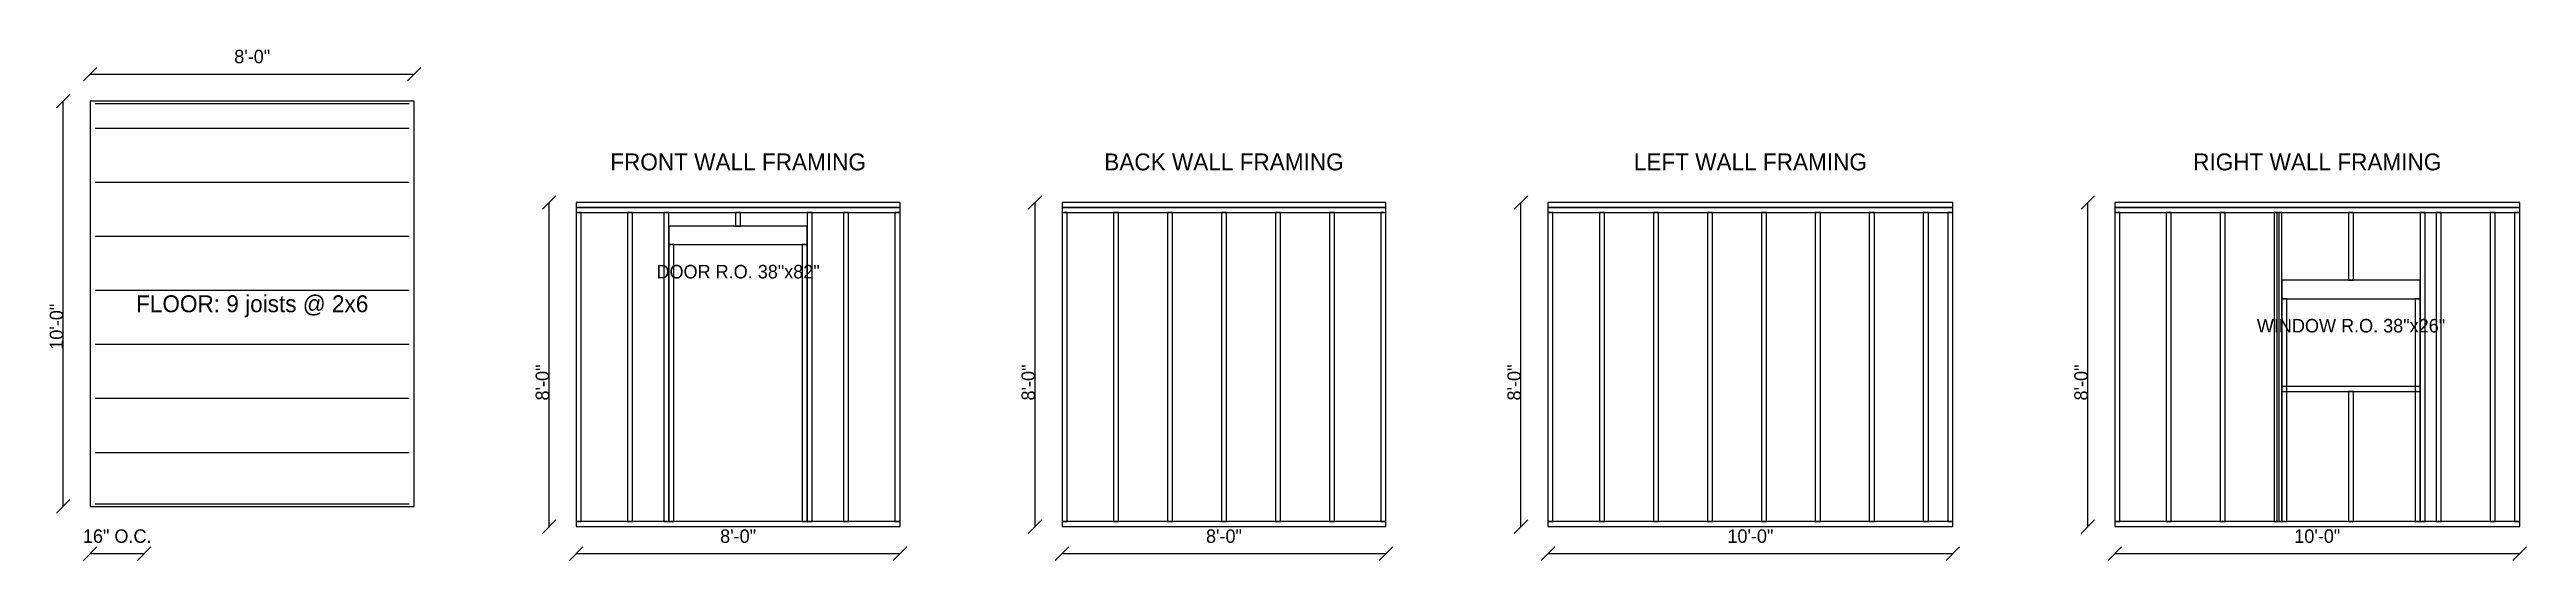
# Model space of a CAD drawing. Header units: metres. Extents: x -2 to 732, y 0 to 151.
import ezdxf
from ezdxf.enums import TextEntityAlignment as Align

# ---------------------------------------------------------------- set-up
doc = ezdxf.new("R2010")
doc.units = ezdxf.units.M
for name, color, linetype in [('DIM', 3, 'Continuous'), ('FRAMING', 7, 'Continuous'), ('OPENING', 1, 'Continuous'), ('PLATE', 5, 'Continuous'), ('TEXT', 2, 'Continuous')]:
    doc.layers.add(name, color=color, linetype=linetype)

msp = doc.modelspace()

# ---------------------------------------------------------------- linework, layer by layer
at = {"layer": 'DIM'}
for p, q in [((8, 142), (12, 146)), ((10, 144), (106, 144)), ((104, 142), (108, 146)), ((0, 134), (4, 138)), ((2, 16), (2, 136)), ((144, 104), (148, 108)), ((146, 10), (146, 106)), ((288, 104), (292, 108)), ((290, 10), (290, 106)), ((432, 104), (436, 108)), ((434, 10), (434, 106)), ((600, 104), (604, 108)), ((602, 10), (602, 106)), ((0, 14), (4, 18)), ((144, 8), (148, 12)), ((288, 8), (292, 12)), ((432, 8), (436, 12)), ((600, 8), (604, 12)), ((8, 0), (12, 4)), ((10, 2), (26, 2)), ((24, 0), (28, 4)), ((152, 0), (156, 4)), ((154, 2), (250, 2)), ((248, 0), (252, 4)), ((296, 0), (300, 4)), ((298, 2), (394, 2)), ((392, 0), (396, 4)), ((440, 0), (444, 4)), ((442, 2), (562, 2)), ((560, 0), (564, 4)), ((608, 0), (612, 4)), ((610, 2), (730, 2)), ((728, 0), (732, 4))]:
    msp.add_line(p, q, dxfattribs=at)
at = {"layer": 'FRAMING'}
for p, q in [((11.5, 135.25), (104.5, 135.25)), ((11.5, 128), (104.5, 128)), ((11.5, 112), (104.5, 112)), ((155.5, 103), (154, 103)), ((154, 103), (154, 11.5)), ((155.5, 11.5), (155.5, 103)), ((170.75, 103), (169.25, 103)), ((169.25, 103), (169.25, 11.5)), ((170.75, 11.5), (170.75, 103)), ((234.75, 103), (233.25, 103)), ((233.25, 103), (233.25, 11.5)), ((234.75, 11.5), (234.75, 103)), ((250, 103), (248.5, 103)), ((248.5, 103), (248.5, 11.5)), ((250, 11.5), (250, 103)), ((299.5, 103), (298, 103)), ((298, 103), (298, 11.5)), ((299.5, 11.5), (299.5, 103)), ((314.75, 103), (313.25, 103)), ((313.25, 103), (313.25, 11.5)), ((314.75, 11.5), (314.75, 103)), ((330.75, 103), (329.25, 103)), ((329.25, 103), (329.25, 11.5)), ((330.75, 11.5), (330.75, 103)), ((346.75, 103), (345.25, 103)), ((345.25, 103), (345.25, 11.5)), ((346.75, 11.5), (346.75, 103)), ((362.75, 103), (361.25, 103)), ((361.25, 103), (361.25, 11.5)), ((362.75, 11.5), (362.75, 103)), ((378.75, 103), (377.25, 103)), ((377.25, 103), (377.25, 11.5)), ((378.75, 11.5), (378.75, 103)), ((394, 103), (392.5, 103)), ((392.5, 103), (392.5, 11.5)), ((394, 11.5), (394, 103)), ((443.5, 103), (442, 103)), ((442, 103), (442, 11.5)), ((443.5, 11.5), (443.5, 103)), ((458.75, 103), (457.25, 103)), ((457.25, 103), (457.25, 11.5)), ((458.75, 11.5), (458.75, 103)), ((474.75, 103), (473.25, 103)), ((473.25, 103), (473.25, 11.5)), ((474.75, 11.5), (474.75, 103)), ((490.75, 103), (489.25, 103)), ((489.25, 103), (489.25, 11.5)), ((490.75, 11.5), (490.75, 103)), ((506.75, 103), (505.25, 103)), ((505.25, 103), (505.25, 11.5)), ((506.75, 11.5), (506.75, 103)), ((522.75, 103), (521.25, 103)), ((521.25, 103), (521.25, 11.5)), ((522.75, 11.5), (522.75, 103)), ((538.75, 103), (537.25, 103)), ((537.25, 103), (537.25, 11.5)), ((538.75, 11.5), (538.75, 103)), ((554.75, 103), (553.25, 103)), ((553.25, 103), (553.25, 11.5)), ((554.75, 11.5), (554.75, 103)), ((562, 103), (560.5, 103)), ((560.5, 103), (560.5, 11.5)), ((562, 11.5), (562, 103)), ((611.5, 103), (610, 103)), ((610, 103), (610, 11.5)), ((611.5, 11.5), (611.5, 103)), ((626.75, 103), (625.25, 103)), ((625.25, 103), (625.25, 11.5)), ((626.75, 11.5), (626.75, 103)), ((642.75, 103), (641.25, 103)), ((641.25, 103), (641.25, 11.5)), ((642.75, 11.5), (642.75, 103)), ((658.75, 103), (657.25, 103)), ((657.25, 103), (657.25, 11.5)), ((658.75, 11.5), (658.75, 103)), ((706.75, 103), (705.25, 103)), ((705.25, 103), (705.25, 11.5)), ((706.75, 11.5), (706.75, 103)), ((722.75, 103), (721.25, 103)), ((721.25, 103), (721.25, 11.5)), ((722.75, 11.5), (722.75, 103)), ((730, 103), (728.5, 103)), ((728.5, 103), (728.5, 11.5)), ((730, 11.5), (730, 103)), ((11.5, 96), (104.5, 96)), ((11.5, 80), (104.5, 80)), ((11.5, 64), (104.5, 64)), ((11.5, 48), (104.5, 48)), ((11.5, 32), (104.5, 32)), ((11.5, 16.75), (104.5, 16.75)), ((154, 11.5), (155.5, 11.5)), ((169.25, 11.5), (170.75, 11.5)), ((233.25, 11.5), (234.75, 11.5)), ((248.5, 11.5), (250, 11.5)), ((298, 11.5), (299.5, 11.5)), ((313.25, 11.5), (314.75, 11.5)), ((329.25, 11.5), (330.75, 11.5)), ((345.25, 11.5), (346.75, 11.5)), ((361.25, 11.5), (362.75, 11.5)), ((377.25, 11.5), (378.75, 11.5)), ((392.5, 11.5), (394, 11.5)), ((442, 11.5), (443.5, 11.5)), ((457.25, 11.5), (458.75, 11.5)), ((473.25, 11.5), (474.75, 11.5)), ((489.25, 11.5), (490.75, 11.5)), ((505.25, 11.5), (506.75, 11.5)), ((521.25, 11.5), (522.75, 11.5)), ((537.25, 11.5), (538.75, 11.5)), ((553.25, 11.5), (554.75, 11.5)), ((560.5, 11.5), (562, 11.5)), ((610, 11.5), (611.5, 11.5)), ((625.25, 11.5), (626.75, 11.5)), ((641.25, 11.5), (642.75, 11.5)), ((657.25, 11.5), (658.75, 11.5)), ((705.25, 11.5), (706.75, 11.5)), ((721.25, 11.5), (722.75, 11.5)), ((728.5, 11.5), (730, 11.5))]:
    msp.add_line(p, q, dxfattribs=at)
at = {"layer": 'OPENING'}
for p, q in [((181.5, 103), (180, 103)), ((180, 103), (180, 11.5)), ((181.5, 11.5), (181.5, 103)), ((202.75, 103), (201.25, 103)), ((201.25, 103), (201.25, 99)), ((202.75, 99), (202.75, 103)), ((224, 103), (222.5, 103)), ((222.5, 103), (222.5, 11.5)), ((224, 11.5), (224, 103)), ((659.5, 103), (658, 103)), ((658, 103), (658, 11.5)), ((659.5, 11.5), (659.5, 103)), ((680.75, 103), (679.25, 103)), ((679.25, 103), (679.25, 83)), ((680.75, 83), (680.75, 103)), ((702, 103), (700.5, 103)), ((700.5, 103), (700.5, 11.5)), ((702, 11.5), (702, 103)), ((222.5, 99), (181.5, 99)), ((181.5, 99), (181.5, 93.5)), ((201.25, 99), (202.75, 99)), ((222.5, 93.5), (222.5, 99)), ((183, 93.5), (181.5, 93.5)), ((181.5, 93.5), (181.5, 11.5)), ((181.5, 93.5), (222.5, 93.5)), ((183, 11.5), (183, 93.5)), ((222.5, 93.5), (221, 93.5)), ((221, 93.5), (221, 11.5)), ((222.5, 11.5), (222.5, 93.5)), ((700.5, 83), (659.5, 83)), ((659.5, 83), (659.5, 77.5)), ((679.25, 83), (680.75, 83)), ((700.5, 77.5), (700.5, 83)), ((661, 77.5), (659.5, 77.5)), ((659.5, 77.5), (659.5, 11.5)), ((659.5, 77.5), (700.5, 77.5)), ((661, 11.5), (661, 77.5)), ((700.5, 77.5), (699, 77.5)), ((699, 77.5), (699, 11.5)), ((700.5, 11.5), (700.5, 77.5)), ((700.5, 51.5), (659.5, 51.5)), ((659.5, 51.5), (659.5, 50)), ((700.5, 50), (700.5, 51.5)), ((659.5, 50), (700.5, 50)), ((680.75, 50), (679.25, 50)), ((679.25, 50), (679.25, 11.5)), ((680.75, 11.5), (680.75, 50)), ((180, 11.5), (181.5, 11.5)), ((181.5, 11.5), (183, 11.5)), ((221, 11.5), (222.5, 11.5)), ((222.5, 11.5), (224, 11.5)), ((658, 11.5), (659.5, 11.5)), ((659.5, 11.5), (661, 11.5)), ((679.25, 11.5), (680.75, 11.5)), ((699, 11.5), (700.5, 11.5)), ((700.5, 11.5), (702, 11.5))]:
    msp.add_line(p, q, dxfattribs=at)
at = {"layer": 'PLATE'}
for p, q in [((106, 136), (10, 136)), ((10, 136), (10, 16)), ((106, 16), (106, 136)), ((250, 106), (154, 106)), ((154, 106), (154, 104.5)), ((250, 104.5), (154, 104.5)), ((154, 104.5), (154, 103)), ((154, 104.5), (250, 104.5)), ((154, 103), (250, 103)), ((250, 104.5), (250, 106)), ((250, 103), (250, 104.5)), ((394, 106), (298, 106)), ((298, 106), (298, 104.5)), ((394, 104.5), (298, 104.5)), ((298, 104.5), (298, 103)), ((298, 104.5), (394, 104.5)), ((298, 103), (394, 103)), ((394, 104.5), (394, 106)), ((394, 103), (394, 104.5)), ((562, 106), (442, 106)), ((442, 106), (442, 104.5)), ((562, 104.5), (442, 104.5)), ((442, 104.5), (442, 103)), ((442, 104.5), (562, 104.5)), ((442, 103), (562, 103)), ((562, 104.5), (562, 106)), ((562, 103), (562, 104.5)), ((730, 106), (610, 106)), ((610, 106), (610, 104.5)), ((730, 104.5), (610, 104.5)), ((610, 104.5), (610, 103)), ((610, 104.5), (730, 104.5)), ((610, 103), (730, 103)), ((730, 104.5), (730, 106)), ((730, 103), (730, 104.5)), ((10, 16), (106, 16)), ((250, 11.5), (154, 11.5)), ((154, 11.5), (154, 10)), ((154, 10), (250, 10)), ((250, 10), (250, 11.5)), ((394, 11.5), (298, 11.5)), ((298, 11.5), (298, 10)), ((298, 10), (394, 10)), ((394, 10), (394, 11.5)), ((562, 11.5), (442, 11.5)), ((442, 11.5), (442, 10)), ((442, 10), (562, 10)), ((562, 10), (562, 11.5)), ((730, 11.5), (610, 11.5)), ((610, 11.5), (610, 10)), ((610, 10), (730, 10)), ((730, 10), (730, 11.5))]:
    msp.add_line(p, q, dxfattribs=at)

# ---------------------------------------------------------------- texts
at = {"layer": 'DIM'}
for s, p in [('8\'-0"', (58, 146)), ('16" O.C.', (18, 4)), ('8\'-0"', (202, 4)), ('8\'-0"', (346, 4)), ('10\'-0"', (502, 4)), ('10\'-0"', (670, 4))]:
    msp.add_text(s, height=4, dxfattribs=at).set_placement(p, align=Align.BOTTOM_CENTER)
for s, p in [('10\'-0"', (0, 76)), ('8\'-0"', (144, 58)), ('8\'-0"', (288, 58)), ('8\'-0"', (432, 58)), ('8\'-0"', (600, 58))]:
    msp.add_text(s, height=4, rotation=90, dxfattribs=at).set_placement(p, align=Align.MIDDLE_RIGHT)
at = {"layer": 'TEXT'}
for s, p in [('FRONT WALL FRAMING', (202, 114)), ('BACK WALL FRAMING', (346, 114)), ('LEFT WALL FRAMING', (502, 114)), ('RIGHT WALL FRAMING', (670, 114))]:
    msp.add_text(s, height=5, dxfattribs=at).set_placement(p, align=Align.BOTTOM_CENTER)
for s, p in [('DOOR R.O. 38"x82"', (202, 87.5)), ('WINDOW R.O. 38"x26"', (680, 71.5))]:
    msp.add_text(s, height=4, dxfattribs=at).set_placement(p, align=Align.TOP_CENTER)
msp.add_text('FLOOR: 9 joists @ 2x6', height=5, dxfattribs=at).set_placement((58, 76), align=Align.MIDDLE_CENTER)

doc.saveas('drawing.dxf')
